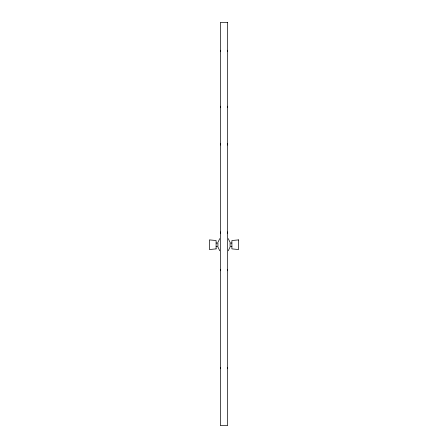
<?xml version="1.0" encoding="UTF-8"?>
<svg xmlns="http://www.w3.org/2000/svg" width="448" height="448" viewBox="0 0 448 448"><rect width="100%" height="100%" fill="white"/><g stroke="black" fill="none" stroke-linecap="round" stroke-linejoin="round"><path stroke-width="0.67" d="M220.36 51.537L220.679 50.243M227.321 107.498L227.64 106.204M220.36 145.051L220.679 143.758M227.321 233.206L227.64 231.907M220.36 270.76L220.679 269.461M227.321 368.62L227.64 367.326M217.93 242.407L219.75 238.638M228.25 250.779L230.07 247.01M216.11 243.04L217.93 243.04L217.93 246.378L216.11 246.378M231.89 243.04L230.07 243.04L230.07 246.378L231.89 246.378M228.25 238.638L230.07 242.407M217.93 247.01L219.75 250.779M227.321 50.243L227.64 51.537M220.36 106.204L220.679 107.498M227.321 143.758L227.64 145.051M220.36 231.907L220.679 233.206M227.321 269.461L227.64 270.76M220.36 367.326L220.679 368.62M238.571 239.893L231.89 240.526L231.89 248.892L238.571 249.525L238.571 239.893M216.11 248.892L209.429 249.525L209.429 239.893L216.11 240.526L216.11 248.892M227.64 22.4L220.36 22.4L220.36 425.6L227.64 425.6L227.64 22.4"/></g></svg>
